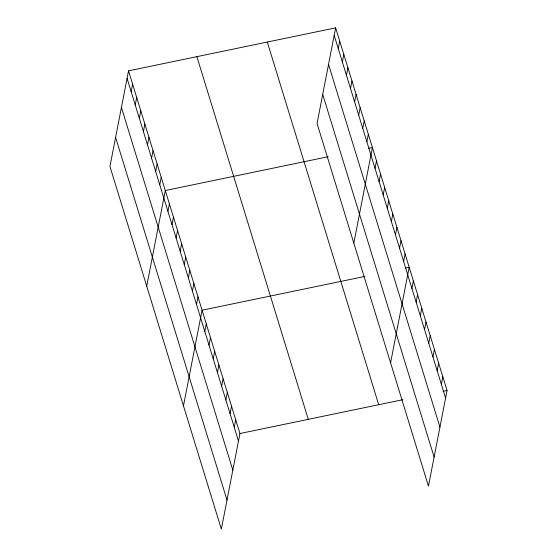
<?xml version="1.0" encoding="UTF-8"?>
<svg xmlns="http://www.w3.org/2000/svg" width="557" height="557" viewBox="0 0 557 557"><rect width="100%" height="100%" fill="white"/><g stroke="black" fill="none" stroke-linecap="round" stroke-linejoin="round"><path stroke-width="0.84" d="M128.535 70.85L109.952 166.473L221.352 529.15L239.942 433.527L128.535 70.85L335.648 27.85L447.048 390.527L428.465 486.15L317.058 123.473L335.648 27.85M131.16 91.668L132.622 84.149M135.247 104.967L136.709 97.447M139.327 118.265L140.789 110.746M143.414 131.563L144.876 124.044M147.501 144.862L148.963 137.342M151.588 158.16L153.05 150.641M155.668 171.459L157.13 163.939M159.755 184.757L161.217 177.237M146.714 286.152L165.304 190.536L328.184 156.719M167.922 211.354L169.384 203.834M172.009 224.652L173.471 217.133M176.096 237.95L177.558 230.431M180.176 251.249L181.638 243.729M184.263 264.547L185.725 257.028M188.35 277.846L189.812 270.326M192.43 291.144L193.892 283.624M196.517 304.442L197.979 296.923M183.476 405.837L202.066 310.221L364.946 276.397M204.809 331.443L206.271 323.916M209.021 345.145L210.483 337.619M213.227 358.847L214.689 351.321M217.439 372.542L218.901 365.023M221.644 386.245L223.106 378.725M225.857 399.947L227.319 392.427M230.062 413.649L231.524 406.13M234.267 427.351L235.729 419.825M338.266 48.668L339.728 41.148M342.353 61.966L343.815 54.447M346.44 75.265L347.902 67.745M350.52 88.563L351.982 81.044M354.607 101.861L356.069 94.342M358.694 115.16L360.156 107.64M362.774 128.458L364.236 120.939M366.861 141.757L368.323 134.237M353.82 243.158L372.41 147.535L368.386 148.371M375.028 168.353L376.49 160.834M379.115 181.652L380.577 174.132M383.202 194.95L384.664 187.43M387.289 208.248L388.751 200.729M391.369 221.547L392.831 214.027M395.456 234.845L396.918 227.326M399.543 248.143L401.005 240.624M403.623 261.442L405.085 253.922M390.582 362.837L409.172 267.221L405.155 268.056M411.915 288.442L413.378 280.923M416.128 302.145L417.59 294.618M420.333 315.847L421.795 308.32M424.545 329.542L426.008 322.023M428.751 343.244L430.213 335.725M432.963 356.946L434.425 349.427M437.168 370.649L438.631 363.129M441.381 384.351L442.843 376.831M239.942 433.527L402.822 399.71M443.031 391.362L447.048 390.527M334.186 35.37L445.586 398.053M328.533 64.445L439.933 427.122M322.712 94.398L434.112 457.074M267.297 42.04L378.704 404.716M196.886 56.661L308.286 419.337M127.073 78.37L238.48 441.053M121.426 107.445L232.826 470.122M115.605 137.398L227.005 500.075"/></g></svg>
